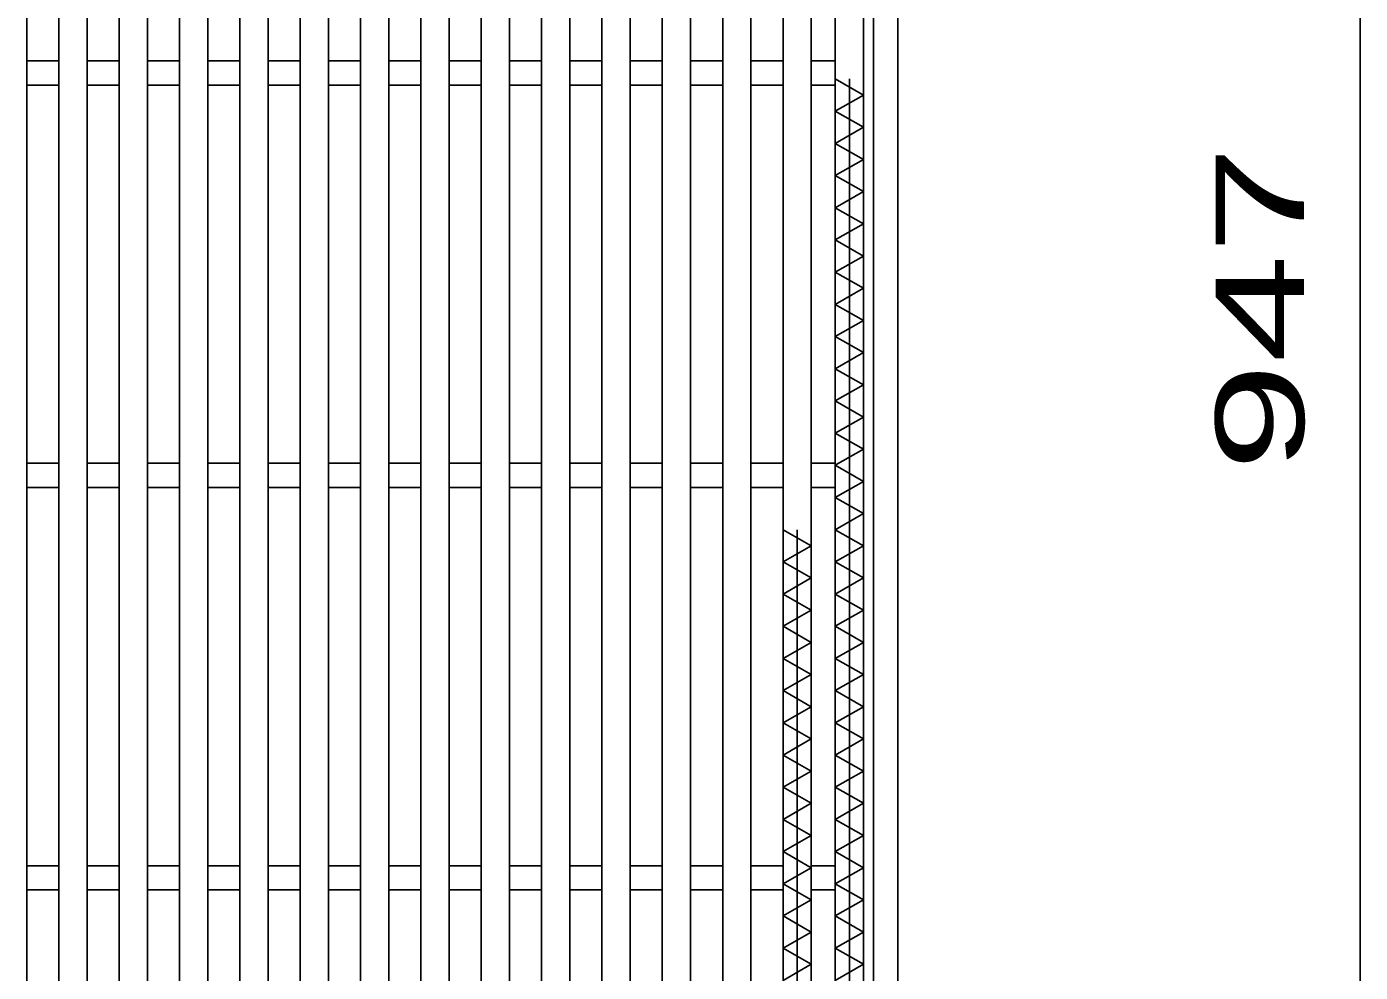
# Model space of a CAD drawing. Units: millimetres, scale not verified. Extents: x -1820 to 1731, y -1282 to 1054.
# Drawn here: x -556.5 to -225, y -24.5 to 210.5 of the extents above; entities that cross this region are included whole.
import ezdxf
from ezdxf.enums import TextEntityAlignment as Align

# ---------------------------------------------------------------- set-up
doc = ezdxf.new("R2010")
doc.units = ezdxf.units.MM
doc.header["$LTSCALE"] = 10
for name, color, linetype, lineweight in [('16', 3, 'Continuous', 25), ('19', 6, 'Continuous', 25), ('22', 4, 'Continuous', 25)]:
    doc.layers.add(name, color=color, linetype=linetype, lineweight=lineweight)
doc.styles.add('ベクトル', font='')
doc.styles.get('ベクトル').set_extended_font_data('ベクトル')

msp = doc.modelspace()

# ---------------------------------------------------------------- linework, layer by layer
at = {"layer": '16'}
for p, q in [((-556.5, -346.5), (-556.5, 644.5)), ((-548.5, -346.5), (-548.5, 644.5)), ((-541.5, -346.5), (-541.5, 644.5)), ((-533.5, -346.5), (-533.5, 644.5)), ((-526.5, -346.5), (-526.5, 644.5)), ((-518.5, -346.5), (-518.5, 644.5)), ((-511.5, -346.5), (-511.5, 644.5)), ((-503.5, -346.5), (-503.5, 644.5)), ((-496.5, -346.5), (-496.5, 644.5)), ((-488.5, -346.5), (-488.5, 644.5)), ((-481.5, -346.5), (-481.5, 644.5)), ((-473.5, -346.5), (-473.5, 644.5)), ((-466.5, -346.5), (-466.5, 644.5)), ((-458.5, -346.5), (-458.5, 644.5)), ((-451.5, -346.5), (-451.5, 644.5)), ((-443.5, -346.5), (-443.5, 644.5)), ((-436.5, -346.5), (-436.5, 644.5)), ((-383.5, -346.5), (-383.5, 644.5)), ((-376.5, -346.5), (-376.5, 644.5)), ((-368.5, -346.5), (-368.5, 644.5)), ((-361.5, -346.5), (-361.5, 644.5)), ((-355.5, -346.5), (-355.5, 644.5)), ((-348.5, -346.5), (-348.5, 644.5)), ((-428.5, -292), (-428.5, 590)), ((-421.5, -292), (-421.5, 590)), ((-413.5, -292), (-413.5, 590)), ((-406.5, -292), (-406.5, 590)), ((-398.5, -292), (-398.5, 590)), ((-391.5, -292), (-391.5, 590)), ((-556.5, 202), (-548.5, 202)), ((-541.5, 202), (-533.5, 202)), ((-526.5, 202), (-518.5, 202)), ((-511.5, 202), (-503.5, 202)), ((-496.5, 202), (-488.5, 202)), ((-481.5, 202), (-473.5, 202)), ((-466.5, 202), (-458.5, 202)), ((-451.5, 202), (-443.5, 202)), ((-436.5, 202), (-428.5, 202)), ((-421.5, 202), (-413.5, 202)), ((-406.5, 202), (-398.5, 202)), ((-391.5, 202), (-383.5, 202)), ((-376.5, 202), (-368.5, 202)), ((-361.5, 202), (-355.5, 202)), ((-556.5, 196), (-548.5, 196)), ((-541.5, 196), (-533.5, 196)), ((-526.5, 196), (-518.5, 196)), ((-511.5, 196), (-503.5, 196)), ((-496.5, 196), (-488.5, 196)), ((-481.5, 196), (-473.5, 196)), ((-466.5, 196), (-458.5, 196)), ((-451.5, 196), (-443.5, 196)), ((-436.5, 196), (-428.5, 196)), ((-421.5, 196), (-413.5, 196)), ((-406.5, 196), (-398.5, 196)), ((-391.5, 196), (-383.5, 196)), ((-376.5, 196), (-368.5, 196)), ((-361.5, 196), (-355.5, 196)), ((-348.5, 193.5), (-355.5, 197.5)), ((-352, -346.5), (-352, 197.5)), ((-355.5, 189.5), (-348.5, 193.5)), ((-348.5, 185.5), (-355.5, 189.5)), ((-355.5, 181.5), (-348.5, 185.5)), ((-348.5, 177.5), (-355.5, 181.5)), ((-355.5, 173.5), (-348.5, 177.5)), ((-348.5, 169.5), (-355.5, 173.5)), ((-355.5, 165.5), (-348.5, 169.5)), ((-348.5, 161.5), (-355.5, 165.5)), ((-355.5, 157.5), (-348.5, 161.5)), ((-348.5, 153.5), (-355.5, 157.5)), ((-355.5, 149.5), (-348.5, 153.5)), ((-348.5, 145.5), (-355.5, 149.5)), ((-355.5, 141.5), (-348.5, 145.5)), ((-348.5, 137.5), (-355.5, 141.5)), ((-355.5, 133.5), (-348.5, 137.5)), ((-348.5, 129.5), (-355.5, 133.5)), ((-355.5, 125.5), (-348.5, 129.5)), ((-348.5, 121.5), (-355.5, 125.5)), ((-355.5, 117.5), (-348.5, 121.5)), ((-348.5, 113.5), (-355.5, 117.5)), ((-355.5, 109.5), (-348.5, 113.5)), ((-348.5, 105.5), (-355.5, 109.5)), ((-355.5, 101.5), (-348.5, 105.5)), ((-556.5, 102), (-548.5, 102)), ((-541.5, 102), (-533.5, 102)), ((-526.5, 102), (-518.5, 102)), ((-511.5, 102), (-503.5, 102)), ((-496.5, 102), (-488.5, 102)), ((-481.5, 102), (-473.5, 102)), ((-466.5, 102), (-458.5, 102)), ((-451.5, 102), (-443.5, 102)), ((-436.5, 102), (-428.5, 102)), ((-421.5, 102), (-413.5, 102)), ((-406.5, 102), (-398.5, 102)), ((-391.5, 102), (-383.5, 102)), ((-376.5, 102), (-368.5, 102)), ((-361.5, 102), (-355.5, 102)), ((-348.5, 97.5), (-355.5, 101.5)), ((-355.5, 93.5), (-348.5, 97.5)), ((-556.5, 96), (-548.5, 96)), ((-541.5, 96), (-533.5, 96)), ((-526.5, 96), (-518.5, 96)), ((-511.5, 96), (-503.5, 96)), ((-496.5, 96), (-488.5, 96)), ((-481.5, 96), (-473.5, 96)), ((-466.5, 96), (-458.5, 96)), ((-451.5, 96), (-443.5, 96)), ((-436.5, 96), (-428.5, 96)), ((-421.5, 96), (-413.5, 96)), ((-406.5, 96), (-398.5, 96)), ((-391.5, 96), (-383.5, 96)), ((-376.5, 96), (-368.5, 96)), ((-361.5, 96), (-355.5, 96)), ((-348.5, 89.5), (-355.5, 93.5)), ((-355.5, 85.5), (-348.5, 89.5)), ((-361.5, 81.5), (-368.5, 85.5)), ((-365, -346.5), (-365, 85.5)), ((-348.5, 81.5), (-355.5, 85.5)), ((-368.5, 77.5), (-361.5, 81.5)), ((-355.5, 77.5), (-348.5, 81.5)), ((-361.5, 73.5), (-368.5, 77.5)), ((-348.5, 73.5), (-355.5, 77.5)), ((-368.5, 69.5), (-361.5, 73.5)), ((-355.5, 69.5), (-348.5, 73.5)), ((-361.5, 65.5), (-368.5, 69.5)), ((-348.5, 65.5), (-355.5, 69.5)), ((-368.5, 61.5), (-361.5, 65.5)), ((-355.5, 61.5), (-348.5, 65.5)), ((-361.5, 57.5), (-368.5, 61.5)), ((-348.5, 57.5), (-355.5, 61.5)), ((-368.5, 53.5), (-361.5, 57.5)), ((-355.5, 53.5), (-348.5, 57.5)), ((-361.5, 49.5), (-368.5, 53.5)), ((-348.5, 49.5), (-355.5, 53.5)), ((-368.5, 45.5), (-361.5, 49.5)), ((-355.5, 45.5), (-348.5, 49.5)), ((-361.5, 41.5), (-368.5, 45.5)), ((-348.5, 41.5), (-355.5, 45.5)), ((-368.5, 37.5), (-361.5, 41.5)), ((-355.5, 37.5), (-348.5, 41.5)), ((-361.5, 33.5), (-368.5, 37.5)), ((-348.5, 33.5), (-355.5, 37.5)), ((-368.5, 29.5), (-361.5, 33.5)), ((-355.5, 29.5), (-348.5, 33.5)), ((-361.5, 25.5), (-368.5, 29.5)), ((-348.5, 25.5), (-355.5, 29.5)), ((-368.5, 21.5), (-361.5, 25.5)), ((-355.5, 21.5), (-348.5, 25.5)), ((-361.5, 17.5), (-368.5, 21.5)), ((-348.5, 17.5), (-355.5, 21.5)), ((-368.5, 13.5), (-361.5, 17.5)), ((-355.5, 13.5), (-348.5, 17.5)), ((-361.5, 9.5), (-368.5, 13.5)), ((-348.5, 9.5), (-355.5, 13.5)), ((-368.5, 5.5), (-361.5, 9.5)), ((-355.5, 5.5), (-348.5, 9.5)), ((-361.5, 1.5), (-368.5, 5.5)), ((-348.5, 1.5), (-355.5, 5.5)), ((-556.5, 2), (-548.5, 2)), ((-541.5, 2), (-533.5, 2)), ((-526.5, 2), (-518.5, 2)), ((-511.5, 2), (-503.5, 2)), ((-496.5, 2), (-488.5, 2)), ((-481.5, 2), (-473.5, 2)), ((-466.5, 2), (-458.5, 2)), ((-451.5, 2), (-443.5, 2)), ((-436.5, 2), (-428.5, 2)), ((-421.5, 2), (-413.5, 2)), ((-406.5, 2), (-398.5, 2)), ((-391.5, 2), (-383.5, 2)), ((-376.5, 2), (-368.5, 2)), ((-368.5, -2.5), (-361.5, 1.5)), ((-361.5, 2), (-355.5, 2)), ((-355.5, -2.5), (-348.5, 1.5)), ((-361.5, -6.5), (-368.5, -2.5)), ((-348.5, -6.5), (-355.5, -2.5)), ((-556.5, -4), (-548.5, -4)), ((-541.5, -4), (-533.5, -4)), ((-526.5, -4), (-518.5, -4)), ((-511.5, -4), (-503.5, -4)), ((-496.5, -4), (-488.5, -4)), ((-481.5, -4), (-473.5, -4)), ((-466.5, -4), (-458.5, -4)), ((-451.5, -4), (-443.5, -4)), ((-436.5, -4), (-428.5, -4)), ((-421.5, -4), (-413.5, -4)), ((-406.5, -4), (-398.5, -4)), ((-391.5, -4), (-383.5, -4)), ((-376.5, -4), (-368.5, -4)), ((-368.5, -10.5), (-361.5, -6.5)), ((-361.5, -4), (-355.5, -4)), ((-355.5, -10.5), (-348.5, -6.5)), ((-361.5, -14.5), (-368.5, -10.5)), ((-348.5, -14.5), (-355.5, -10.5)), ((-368.5, -18.5), (-361.5, -14.5)), ((-355.5, -18.5), (-348.5, -14.5)), ((-361.5, -22.5), (-368.5, -18.5)), ((-348.5, -22.5), (-355.5, -18.5)), ((-368.5, -26.5), (-361.5, -22.5)), ((-355.5, -26.5), (-348.5, -22.5))]:
    msp.add_line(p, q, dxfattribs=at)
at = {"layer": '19'}
for p, q in [((-340, -361), (-340, 659)), ((-346, -355), (-346, 653))]:
    msp.add_line(p, q, dxfattribs=at)
at = {"layer": '22'}
msp.add_line((-225, -324.5), (-225, 622.5), dxfattribs=at)

# ---------------------------------------------------------------- texts
at = {"layer": '22', "color": 2, "style": 'ベクトル', "width": 1.65}
msp.add_text(' 947 ', height=21.99, rotation=90, dxfattribs=at).set_placement((-250, 86.5), align=Align.MIDDLE_LEFT)

doc.saveas('drawing.dxf')
